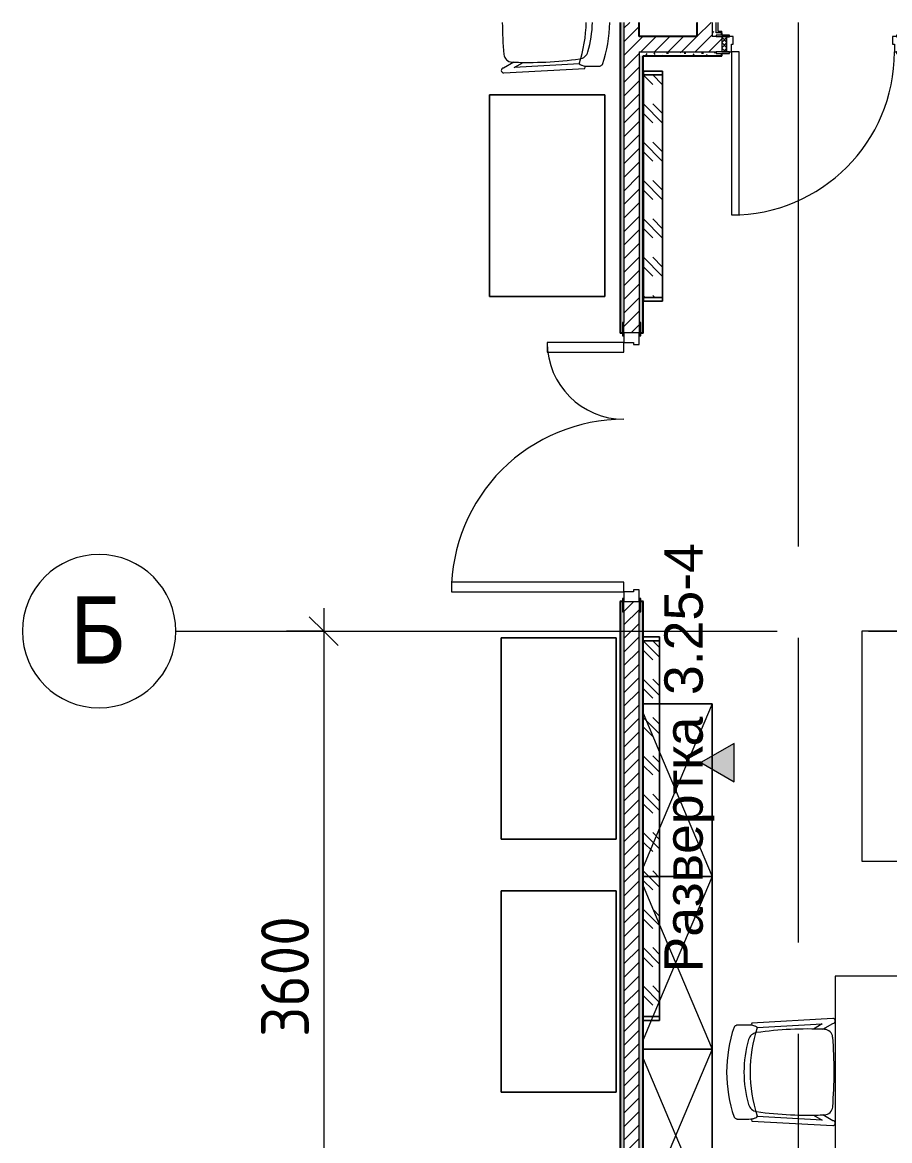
# Model space of a CAD drawing. Header units: millimetres. Extents: x 88814 to 144585, y -2434 to 12280.
# Drawn here: x 88814 to 93335, y 943 to 6774 of the extents above; entities that cross this region are included whole.
import ezdxf

# ---------------------------------------------------------------- set-up
doc = ezdxf.new("R2010")
doc.units = ezdxf.units.MM
doc.linetypes.add('Осевая', pattern=[3175, 635, -476.25, 1587.5, -476.25])
for name, color, linetype, lineweight in [('A-ANNO-DIMS', 7, 'Continuous', 9), ('A-ANNO-DIMS-100', 7, 'Continuous', 9), ('A-DOOR', 7, 'Continuous', 9), ('A-DOOR-1', 7, 'Continuous', 13), ('A-DOOR-FRAM', 7, 'Continuous', 13), ('A-DOOR-FRAM-1', 7, 'Continuous', 9), ('A-WALL', 7, 'Continuous', 9), ('G-ANNO-SYMB', 7, 'Continuous', 9), ('I-FURN', 7, 'Continuous', 9), ('I-WALL', 7, 'Continuous', 9), ('Оси', 7, 'Continuous', 9), ('Оси-1', 7, 'Continuous', 20), ('Оси-2', 7, 'Осевая', 9)]:
    doc.layers.add(name, color=color, linetype=linetype, lineweight=lineweight)
for name, color, linetype, lineweight, true_color in [('A-WALL-1', 7, 'Continuous', 25, 0x3c3c3c), ('A-WALL-FNSH-1', 7, 'Continuous', 13, 0x3c3c3c), ('I-FURN-1', 7, 'Continuous', 9, 0xf0f0f0), ('I-FURN-2', 7, 'Continuous', 9, 0xaaaaaa)]:
    doc.layers.add(name, color=color, linetype=linetype, lineweight=lineweight, true_color=true_color)
doc.styles.add('Arial', font='arial.ttf', dxfattribs={"width": 0.9, "height": 350})
doc.styles.add('Arial_1', font='arial.ttf', dxfattribs={"height": 200})
doc.styles.add('ISOCPEUR', font='isocpeur.ttf', dxfattribs={"width": 0.9, "height": 250})
doc.dimstyles.new('ISO-2_5_0_9К_БОЛЬШОЙ', dxfattribs={"dimscale": 304.8, "dimtxt": 248.995294, "dimasz": 0.492126, "dimexe": 0.393701, "dimexo": 0.984252, "dimgap": 0, "dimtad": 1, "dimdec": 0, "dimrnd": 10, "dimzin": 0, "dimdsep": 46, "dimtxsty": 'ISOCPEUR', "dimblk1": 'OBLIQUE', "dimblk2": 'OBLIQUE', "dimsah": 1, "dimcen": 0.09, "dimdle": 0.393701, "dimazin": 0, "dimtfac": 1, "dimtdec": 4, "dimtix": 1, "dimtmove": 0, "dimatfit": 3, "dimfxl": 1, "dimtvp": 1, "dimtolj": 1, "dimtzin": 0, "dimarcsym": 2})
pattern_1 = [(45, (0, 0), (-35.35534, 35.35534), [])]
pattern_2 = [(0, (0, 0), (121.92, 30.48), [10.058, -81.382, 10.058, -81.382, -487.68]), (0, (0, 0), (121.92, 30.48), [-182.88, 10.058, -172.822, 10.058, -81.382, -213.36]), (0, (0, 0), (121.92, 30.48), [-457.2, 10.058, -50.902, 10.058, -142.342]), (120, (45.72, 15.24), (-87.356454, 90.345817), [10.058, -81.382, 10.058, -81.382, -487.68]), (120, (45.72, 15.24), (-87.356454, 90.345817), [-182.88, 10.058, -172.822, 10.058, -81.382, -213.36]), (120, (45.72, 15.24), (-87.356454, 90.345817), [-457.2, 10.058, -50.902, 10.058, -142.342]), (240, (60.96, 76.2), (-34.563546, -120.825817), [10.058, -81.382, 10.058, -81.382, -487.68]), (240, (60.96, 76.2), (-34.563546, -120.825817), [-182.88, 10.058, -172.822, 10.058, -81.382, -213.36]), (240, (60.96, 76.2), (-34.563546, -120.825817), [-457.2, 10.058, -50.902, 10.058, -142.342])]
pattern_3 = [(45, (50, 50), (-200, 0), [141.42, -141.42]), (45, (100, 50), (-200, 0), [70.71, -212.132]), (45, (50, 100), (-200, 0), [70.71, -212.132])]

# ---------------------------------------------------------------- blocks, each defined once
blk = doc.blocks.new('110_Дверь_СКБ_2Ст - Д-5_п_ Из игровой в коридор-32215844-План разверток пом_3_25_ Этаж 3')
at = {"layer": 'A-DOOR'}
for centre, radius, start, end in [((-637.5, 40), 900, 0, 90), ((662.5, 40), 400, 90, 180)]:
    blk.add_arc(centre, radius, start, end, dxfattribs=at)
at = {"layer": 'A-DOOR-1'}
for p, q in [((-637.5, 940), (-637.5, 40)), ((-587.5, 940), (-637.5, 940)), ((-587.5, 40), (-587.5, 940)), ((662.5, 440), (612.5, 440)), ((612.5, 440), (612.5, 40)), ((662.5, 40), (662.5, 440)), ((-637.5, 40), (-587.5, 40)), ((612.5, 40), (662.5, 40))]:
    blk.add_line(p, q, dxfattribs=at)
at = {"layer": 'A-DOOR-FRAM'}
for p, q in [((-672.5, 48), (-742.5, 48)), ((-742.5, 48), (-742.5, 40)), ((-742.5, 40), (-672.5, 40)), ((-637.5, 40), (-687.5, 40)), ((-687.5, 40), (-687.5, -40)), ((-672.5, 40), (-672.5, 48)), ((-637.5, -10), (-637.5, 40)), ((662.5, 40), (662.5, -10)), ((712.5, 40), (662.5, 40)), ((767.5, 48), (697.5, 48)), ((697.5, 48), (697.5, 40)), ((697.5, 40), (767.5, 40)), ((712.5, -40), (712.5, 40)), ((767.5, 40), (767.5, 48)), ((-672.5, -40), (-742.5, -40)), ((-742.5, -40), (-742.5, -48)), ((-742.5, -48), (-672.5, -48)), ((-672.5, -39), (-687.5, -39)), ((-687.5, -39), (-687.5, -40)), ((-687.5, -40), (-627.5, -40)), ((-687.5, -40), (-672.5, -40)), ((-672.5, -40), (-672.5, -39)), ((-672.5, -48), (-672.5, -40)), ((-627.5, -10), (-637.5, -10)), ((-627.5, -40), (-627.5, -10)), ((662.5, -10), (652.5, -10)), ((652.5, -10), (652.5, -40)), ((652.5, -40), (712.5, -40)), ((712.5, -39), (697.5, -39)), ((697.5, -39), (697.5, -40)), ((697.5, -40), (712.5, -40)), ((767.5, -40), (697.5, -40)), ((697.5, -40), (697.5, -48)), ((697.5, -48), (767.5, -48)), ((712.5, -40), (712.5, -39)), ((767.5, -48), (767.5, -40))]:
    blk.add_line(p, q, dxfattribs=at)
blk = doc.blocks.new('110_Дверь_СКБ_1Ст_Внутренняя1 - Д-8 950x2100h_охрана-32224770-План разверток пом_3_25_ Этаж 3')
at = {"layer": 'A-DOOR'}
h = blk.add_hatch(dxfattribs=at)
h.set_pattern_fill('FP_7', color=256, style=0, pattern_type=2)
h.set_pattern_definition([(135, (1826.41, 104.685), (-14.14214, -14.14214), []), (225, (1826.41, 104.685), (14.14214, -14.14214), [])])
h.paths.add_polyline_path([(487.5, 40), (462.5, 40), (462.5, -40), (487.5, -40)])
at = {"layer": 'A-DOOR-FRAM-1'}
h = blk.add_hatch(dxfattribs=at)
h.set_pattern_fill('FP_8', color=256, style=0, pattern_type=2)
h.set_pattern_definition([(45, (-296.384, 104.685), (-14.1421, 14.1421), []), (135, (-296.384, 104.685), (-14.1421, -14.1421), [])])
h.paths.add_polyline_path([(-437.5, 40), (-462.5, 40), (-462.5, -40), (-437.5, -40)])
at = {"layer": 'A-DOOR'}
blk.add_arc((437.5, 40), 850, 90, 180, dxfattribs=at)
at = {"layer": 'A-DOOR-1'}
for p, q in [((437.5, 890), (397.5, 890)), ((397.5, 890), (397.5, 40)), ((437.5, 40), (437.5, 890)), ((397.5, 40), (437.5, 40))]:
    blk.add_line(p, q, dxfattribs=at)
at = {"layer": 'A-DOOR-FRAM'}
for p, q in [((-422.5, 48), (-492.5, 48)), ((-492.5, 48), (-492.5, 40)), ((-492.5, 40), (-422.5, 40)), ((-437.5, 40), (-462.5, 40)), ((-462.5, 40), (-462.5, -40)), ((-412.5, 40), (-437.5, 40)), ((-437.5, 40), (-437.5, -40)), ((-437.5, -40), (-437.5, 40)), ((-422.5, 40), (-437.5, 40)), ((-437.5, 40), (-437.5, 39)), ((-437.5, 39), (-422.5, 39)), ((-422.5, 40), (-422.5, 48)), ((-422.5, 39), (-422.5, 40)), ((-412.5, 0), (-412.5, 40)), ((-402.5, 0), (-412.5, 0)), ((-402.5, -40), (-402.5, 0)), ((437.5, 0), (427.5, 0)), ((427.5, 0), (427.5, -40)), ((437.5, 40), (437.5, 0)), ((462.5, 40), (437.5, 40)), ((517.5, 48), (447.5, 48)), ((447.5, 48), (447.5, 40)), ((462.5, 40), (447.5, 40)), ((447.5, 40), (447.5, 39)), ((447.5, 40), (517.5, 40)), ((447.5, 39), (462.5, 39)), ((462.5, -40), (462.5, 40)), ((487.5, 40), (462.5, 40)), ((462.5, 40), (462.5, -40)), ((462.5, 39), (462.5, 40)), ((487.5, -40), (487.5, 40)), ((517.5, 40), (517.5, 48)), ((-422.5, -40), (-492.5, -40)), ((-492.5, -40), (-492.5, -48)), ((-492.5, -48), (-422.5, -48)), ((-462.5, -40), (-437.5, -40)), ((-422.5, -39), (-437.5, -39)), ((-437.5, -39), (-437.5, -40)), ((-437.5, -40), (-402.5, -40)), ((-437.5, -40), (-422.5, -40)), ((-422.5, -40), (-422.5, -39)), ((-422.5, -48), (-422.5, -40)), ((427.5, -40), (462.5, -40)), ((462.5, -39), (447.5, -39)), ((447.5, -39), (447.5, -40)), ((447.5, -40), (462.5, -40)), ((517.5, -40), (447.5, -40)), ((447.5, -40), (447.5, -48)), ((447.5, -48), (517.5, -48)), ((462.5, -40), (462.5, -39)), ((462.5, -40), (487.5, -40)), ((517.5, -48), (517.5, -40))]:
    blk.add_line(p, q, dxfattribs=at)
blk = doc.blocks.new('Стол базовый прямоугольный - 1_88-26291934-План разверток пом_3_25_ Этаж 3')
at = {"layer": 'I-FURN-1'}
for p, q in [((600, 225), (-600, 225)), ((-600, 225), (-600, -225)), ((600, -225), (600, 225)), ((-600, -225), (600, -225))]:
    blk.add_line(p, q, dxfattribs=at)
blk = doc.blocks.new('Стол базовый прямоугольный - 1_288-25474731-План разверток пом_3_25_ Этаж 3')
at = {"layer": 'I-FURN-1'}
for p, q in [((500, 300), (-500, 300)), ((-500, 300), (-500, -300)), ((500, -300), (500, 300)), ((-500, -300), (500, -300))]:
    blk.add_line(p, q, dxfattribs=at)
blk = doc.blocks.new('Chair_1 noor 78578 - 1_4-25422005-План разверток пом_3_25_ Этаж 3')
at = {"layer": 'I-FURN'}
for p, q in [((-130.5, 405.7), (-130.5, 344.8)), ((359.1, 344.8), (359.1, 405.7)), ((-141.2, 329.7), (-165.1, -92)), ((-136.5, -37.1), (-117.3, 302)), ((345.9, 302), (365.1, -37.1)), ((393.7, -92), (369.8, 329.7)), ((-110.2, 8.6), (-136.5, -37.1)), ((365.1, -37.1), (338.8, 8.6)), ((-139.7, -93.5), (-108.8, -39.9)), ((337.4, -39.9), (368.3, -93.5))]:
    blk.add_line(p, q, dxfattribs=at)
for centre, radius, start, end in [((114.3, -271.9), 732.8, 71.31737, 108.68328), ((114.3, -239.2), 609.6, 73.82647, 106.17353), ((114.3, -279.3), 660.4, 111.69998, 112.75632), ((-37.4, 344.8), 93.1, 180, 204.98637), ((-37.4, 344.8), 93.1, 186.47848, 204.98637), ((-116, 308.2), 6.35, 204.98637, 258.40915), ((-116, 308.2), 6.35, 204.98637, 287.82764), ((114.3, -408), 746, 71.94453, 107.82764), ((1798.9, 37.7), 1909.3, 171.9659, 182.62606), ((-41.4, 297.5), 50.8, 106.17353, 171.9659), ((270, 297.5), 50.8, 8.0341, 73.82647), ((-1570.3, 37.7), 1909.3, 357.37394, 8.0341), ((344.3, 307.4), 6.35, 281.41858, 334.47697), ((344.6, 308.2), 6.35, 281.59085, 335.01363), ((266, 344.8), 93.1, 334.47697, 360), ((266, 344.8), 93.1, 335.01363, 353.52152), ((114.3, -279.3), 660.4, 67.24368, 68.30002), ((1798.9, 37.7), 1909.3, 180.87613, 182.33066), ((-1570.3, 37.7), 1909.3, 357.66934, 359.12387), ((-64, -47.7), 44.5, 182.62606, 265.09121), ((292.6, -47.7), 44.4, 275.93956, 357.37394), ((-152.4, -92.7), 12.7, 176.75, 251.75), ((-152.4, -92.7), 12.7, 253.44068, 266.75), ((-152.4, -92.7), 12.7, 266.75, 281.75), ((-152.4, -92.7), 12.7, 285.90808, 356.75), ((114.8, 2033.8), 2133.6, 265.09121, 274.90442), ((381, -92.7), 12.7, 183.25, 254.09192), ((381, -92.7), 12.7, 258.25, 286.55932), ((381, -92.7), 12.7, 288.25, 3.25)]:
    blk.add_arc(centre, radius, start, end, dxfattribs=at)
for points in [[(-120.4, 422.3), (-122, 420.8), (-124.7, 417.8), (-127.8, 413.5), (-129.8, 409.4), (-130.4, 406.9), (-130.5, 405.7)], [(359.1, 405.7), (359, 406.9), (358.4, 409.4), (356.4, 413.5), (353.3, 417.8), (350.6, 420.8), (349, 422.3)]]:
    blk.add_open_spline(points, degree=3, dxfattribs=at)
blk = doc.blocks.new('Шкаф параметрический - 1_286-25588646-План разверток пом_3_25_ Этаж 3')
at = {"layer": 'I-FURN-1'}
for p, q in [((0, 380), (647.8, 106.5)), ((900, 380), (0, 380)), ((0, 380), (0, 106.5)), ((0, 106.5), (0, 380)), ((0, 380), (900, 380)), ((252.2, 106.5), (900, 380)), ((900, 106.5), (900, 380)), ((900, 380), (900, 106.5)), ((0, 106.5), (0, 20.6)), ((0, 20.6), (0, 106.5)), ((48.8, 20.6), (252.2, 106.5)), ((647.8, 106.5), (851.2, 20.6)), ((900, 20.6), (900, 106.5)), ((900, 106.5), (900, 20.6))]:
    blk.add_line(p, q, dxfattribs=at)
blk = doc.blocks.new('Шкаф параметрический - 1_286-V9-План разверток пом_3_25_ Этаж 3')
at = {"layer": 'I-FURN-1'}
for p, q in [((0, 380), (647.8, 106.5)), ((900, 380), (0, 380)), ((0, 380), (0, 106.5)), ((0, 106.5), (0, 380)), ((0, 380), (900, 380)), ((252.2, 106.5), (900, 380)), ((900, 20.6), (900, 380)), ((900, 380), (900, 20.6)), ((0, 106.5), (0, 20.6)), ((0, 20.6), (0, 106.5)), ((48.8, 20.6), (252.2, 106.5)), ((647.8, 106.5), (731, 71.4)), ((731, 71.4), (751, 62.9)), ((751, 62.9), (851.2, 20.6))]:
    blk.add_line(p, q, dxfattribs=at)
blk = doc.blocks.new('Шкаф параметрический - 1_286-V10-План разверток пом_3_25_ Этаж 3')
at = {"layer": 'I-FURN-1'}
for p, q in [((0, 380), (851.2, 20.6)), ((890.6, 380), (0, 380)), ((0, 380), (0, 20.6)), ((0, 20.6), (0, 380)), ((0, 380), (890.6, 380)), ((48.8, 20.6), (890.6, 376))]:
    blk.add_line(p, q, dxfattribs=at)
blk = doc.blocks.new('Chair_1 noor 78578 - 1_1-25531733-План разверток пом_3_25_ Этаж 3')
at = {"layer": 'I-FURN'}
for p, q in [((359.1, 344.8), (359.1, 405.7)), ((345.9, 302), (365.1, -37.1)), ((393.7, -92), (369.8, 329.7)), ((365.1, -37.1), (338.8, 8.6)), ((337.4, -39.9), (368.3, -93.5))]:
    blk.add_line(p, q, dxfattribs=at)
for centre, radius, start, end in [((114.3, -271.9), 732.8, 71.31737, 88.74875), ((114.3, -239.2), 609.6, 73.82647, 88.49176), ((114.3, -408), 746, 71.94453, 88.77188), ((270, 297.5), 50.8, 8.0341, 73.82647), ((-1570.3, 37.7), 1909.3, 357.37394, 8.0341), ((344.3, 307.4), 6.35, 281.41858, 334.47697), ((344.6, 308.2), 6.35, 281.59085, 335.01363), ((266, 344.8), 93.1, 334.47697, 360), ((266, 344.8), 93.1, 335.01363, 353.52152), ((114.3, -279.3), 660.4, 67.24368, 68.30002), ((-1570.3, 37.7), 1909.3, 357.66934, 359.12387), ((292.6, -47.7), 44.4, 275.93956, 357.37394), ((114.8, 2033.8), 2133.6, 270.41658, 274.90442), ((381, -92.7), 12.7, 183.25, 3.25)]:
    blk.add_arc(centre, radius, start, end, dxfattribs=at)
blk.add_open_spline([(359.1, 405.7), (359, 406.9), (358.4, 409.4), (356.4, 413.5), (353.3, 417.8), (350.6, 420.8), (349, 422.3)], degree=3, dxfattribs=at)
blk = doc.blocks.new('Зеркало обычное - 1_21-29820948-План разверток пом_3_25_ Этаж 3')
at = {"layer": 'I-FURN'}
h = blk.add_hatch(dxfattribs=at)
h.set_pattern_fill('FP_10', color=256, style=0, pattern_type=2)
h.set_pattern_definition(pattern_3)
h.paths.add_polyline_path([(-580, -40), (580, -40), (580, 60), (-580, 60)])
at = {"layer": 'I-FURN-1'}
for p, q in [((600, 60), (-600, 60)), ((-600, 60), (-600, -40)), ((-600, -40), (-600, 60)), ((-600, 60), (-580, 60)), ((580, 60), (-580, 60)), ((-580, 60), (-580, -40)), ((-580, -40), (-580, 60)), ((-580, 60), (580, 60)), ((-580, 60), (580, 60)), ((580, 60), (-580, 60)), ((-580, 60), (580, 60)), ((-580, -40), (-580, 60)), ((-580, -40), (-580, 60)), ((580, -40), (580, 60)), ((580, 60), (580, -40)), ((580, 60), (600, 60)), ((580, 60), (580, -40)), ((580, -40), (580, 60)), ((600, -40), (600, 60)), ((600, 60), (600, -40)), ((-600, -40), (600, -40)), ((-580, -40), (-600, -40)), ((-580, -40), (580, -40)), ((580, -40), (-580, -40)), ((580, -40), (-580, -40)), ((-580, -40), (580, -40)), ((580, -40), (-580, -40)), ((600, -40), (580, -40))]:
    blk.add_line(p, q, dxfattribs=at)
blk = doc.blocks.new('Зеркало обычное - 4_30-29820947-План разверток пом_3_25_ Этаж 3')
at = {"layer": 'I-FURN'}
h = blk.add_hatch(dxfattribs=at)
h.set_pattern_fill('FP_10', color=256, style=0, pattern_type=2)
h.set_pattern_definition(pattern_3)
h.paths.add_polyline_path([(-980, -25.9), (980, -25.9), (980, 60), (-980, 60)])
at = {"layer": 'I-FURN-1'}
for p, q in [((1000, 60), (-1000, 60)), ((-1000, 60), (-1000, -25.9)), ((-1000, -25.9), (-1000, 60)), ((-1000, 60), (-980, 60)), ((980, 60), (-980, 60)), ((-980, 60), (-980, -25.9)), ((-980, -25.9), (-980, 60)), ((-980, 60), (980, 60)), ((-980, 60), (980, 60)), ((980, 60), (-980, 60)), ((-980, 60), (980, 60)), ((-980, -25.9), (-980, 60)), ((-980, -25.9), (-980, 60)), ((980, -25.9), (980, 60)), ((980, 60), (980, -25.9)), ((980, 60), (1000, 60)), ((980, 60), (980, -25.9)), ((980, -25.9), (980, 60)), ((1000, -25.9), (1000, 60)), ((1000, 60), (1000, -25.9)), ((-1000, -25.9), (1000, -25.9)), ((-980, -25.9), (-1000, -25.9)), ((-980, -25.9), (980, -25.9)), ((980, -25.9), (-980, -25.9)), ((980, -25.9), (-980, -25.9)), ((-980, -25.9), (980, -25.9)), ((980, -25.9), (-980, -25.9)), ((1000, -25.9), (980, -25.9))]:
    blk.add_line(p, q, dxfattribs=at)
blk = doc.blocks.new('Ось сетки - D8-29747960-План разверток пом_3_25_ Этаж 3')
at = {"layer": 'Оси-1'}
for start, end in [(360, 180), (180, 360)]:
    blk.add_arc((0, 0), 4, start, end, dxfattribs=at)
blk = doc.blocks.new('Фасад - Марка фасада_Указатель-25386507-План разверток пом_3_25_ Этаж 3')
at = {"layer": 'G-ANNO-SYMB'}
blk.add_hatch(color=256, dxfattribs=at).paths.add_polyline_path([(-1, 0), (0, 1.732), (1, 0), (0, 0)])
for p, q in [((0, 1.732), (-1, 0)), ((1, 0), (0, 1.732)), ((-1, 0), (0, 0)), ((0, 0), (1, 0))]:
    blk.add_line(p, q, dxfattribs=at)
blk = doc.blocks.new('DIMBLOCK1-План разверток пом_3_25_ Этаж 3')
at = {"layer": 'A-ANNO-DIMS-100', "lineweight": 20}
for p, q in [((90384.6, 3600), (90309.6, 3675)), ((90384.6, 3600), (90459.6, 3525)), ((90384.6, 0), (90309.6, 75)), ((90384.6, 0), (90459.6, -75))]:
    blk.add_line(p, q, dxfattribs=at)
at = {"layer": 'A-ANNO-DIMS-100'}
for p, q in [((90384.6, 3720), (90384.6, -120)), ((90190.7, 3600), (90504.6, 3600)), ((90384.6, 3600), (90190.7, 3600)), ((90190.7, 0), (90504.6, 0)), ((90384.6, 0), (90190.7, 0))]:
    blk.add_line(p, q, dxfattribs=at)
at = {"layer": 'A-ANNO-DIMS-100', "color": 0, "insert": (90058, 1484), "char_height": 250, "width": 758.478, "attachment_point": 1, "rotation": 90, "line_spacing_factor": 1.149209, "style": 'ISOCPEUR'}
blk.add_mtext('3600', dxfattribs=at)
blk = doc.blocks.new('_Oblique')
at = {"color": 0, "linetype": 'ByBlock', "lineweight": -2}
blk.add_line((-0.5, -0.5), (0.5, 0.5), dxfattribs=at)

msp = doc.modelspace()

# ---------------------------------------------------------------- hatches: boundary and pattern name
at = {"layer": 'I-WALL'}
h = msp.add_hatch(dxfattribs=at)
h.set_pattern_fill('FP_9', color=256, style=0, pattern_type=2)
h.set_pattern_definition(pattern_2)
h.paths.add_polyline_path([(91950, 100), (91950, 3700), (91942, 3700), (91942, 3755), (91930, 3755), (91930, 100)])
h.paths.add_polyline_path([(91942, 5155), (91942, 5210), (91950, 5210), (91950, 6774.2), (91930, 6774.2), (91930, 5155)])
h = msp.add_hatch(dxfattribs=at)
h.set_pattern_fill('FP_2', color=256, style=0, pattern_type=2)
h.set_pattern_definition(pattern_1)
h.paths.add_polyline_path([(92030, 100), (92029, 3755), (91950, 3755), (91950, 100)])
h.paths.add_polyline_path([(92029, 5155), (92030, 5155), (92030, 6774.2), (91950, 6774.2), (91950, 5155), (92000, 5155)])
h = msp.add_hatch(dxfattribs=at)
h.set_pattern_fill('FP_2', color=256, style=0, pattern_type=2)
h.set_pattern_definition(pattern_1)
h.paths.add_polyline_path([(92410, 6700), (92410, 6774.2), (92330, 6774.2), (92330, 6700)])
h = msp.add_hatch(dxfattribs=at)
h.set_pattern_fill('FP_9', color=256, style=0, pattern_type=2)
h.set_pattern_definition(pattern_2)
h.paths.add_polyline_path([(92410, 6720), (92430, 6720), (92430, 6774.2), (92410, 6774.2), (92410, 6729)])
h = msp.add_hatch(dxfattribs=at)
h.set_pattern_fill('FP_9', color=256, style=0, pattern_type=2)
h.set_pattern_definition(pattern_2)
h.paths.add_polyline_path([(94190, 6700), (94190, 6720), (93410, 6720), (93410, 6708), (93440, 6708), (93440, 6700), (93592.8, 6700)])
h.paths.add_polyline_path([(92410, 6700), (92430, 6700), (92430, 6708), (92460, 6708), (92460, 6720), (92410, 6720), (92410, 6708)])
h = msp.add_hatch(dxfattribs=at)
h.set_pattern_fill('FP_2', color=256, style=0, pattern_type=2)
h.set_pattern_definition(pattern_1)
h.paths.add_polyline_path([(93410, 6620), (94210, 6620), (94210, 6700), (93410, 6700)])
h.paths.add_polyline_path([(92240.6, 6620), (92460, 6620), (92460, 6700), (92030, 6700), (92030, 6620)])
h = msp.add_hatch(dxfattribs=at)
h.set_pattern_fill('FP_9', color=256, style=0, pattern_type=2)
h.set_pattern_definition(pattern_2)
h.paths.add_polyline_path([(94189, 6600), (94190, 6600), (94190, 6620), (93440, 6619.2), (93440, 6612), (93410, 6612), (93410, 6600), (93592.8, 6600)])
h.paths.add_polyline_path([(92430, 6600), (92460, 6600), (92460, 6612), (92430, 6612), (92430, 6620), (92030, 6620), (92030, 6600), (92240.6, 6600)])
h = msp.add_hatch(dxfattribs=at)
h.set_pattern_fill('FP_9', color=256, style=0, pattern_type=2)
h.set_pattern_definition(pattern_2)
h.paths.add_polyline_path([(92050, 100), (92050, 3755), (92038, 3755), (92038, 3700), (92030, 3700), (92030, 100)])
h.paths.add_polyline_path([(92038, 5155), (92050, 5155), (92050, 6600), (92030, 6600), (92030.8, 5210), (92038, 5210), (92038, 5168.3)])

# ---------------------------------------------------------------- linework, layer by layer
at = {"layer": 'A-WALL'}
for p, q in [((91950, 6774.2), (91950, 5210)), ((92410, 6774.2), (92410, 6700)), ((92430, 6700), (92410, 6700)), ((92030, 6620), (92430, 6620)), ((92030, 6620), (92030, 5210)), ((91950, 3700), (91950, 100)), ((92030, 100), (92030, 3700))]:
    msp.add_line(p, q, dxfattribs=at)
at = {"layer": 'A-WALL-1'}
for p, q in [((91930, 6774.2), (91930, 5155)), ((92030, 6700), (92030, 6774.2)), ((92330, 6774.2), (92330, 6700)), ((92460, 6708), (92460, 6720)), ((92330, 6700), (92030, 6700)), ((92050, 6600), (92460, 6600)), ((92050, 5155), (92050, 6600)), ((92460, 6600), (92460, 6612)), ((91930, 5155), (91942, 5155)), ((92038, 5155), (92050, 5155)), ((91930, 3755), (91930, 100)), ((91942, 3755), (91930, 3755)), ((92050, 3755), (92038, 3755)), ((92050, 100), (92050, 3755))]:
    msp.add_line(p, q, dxfattribs=at)
at = {"layer": 'A-WALL-FNSH-1'}
for p, q in [((91929, 6774.2), (91929, 5155)), ((92051, 6599), (92460, 6599)), ((92051, 5155), (92051, 6599)), ((92460, 6599), (92460, 6600)), ((91929, 5155), (91930, 5155)), ((92050, 5155), (92051, 5155)), ((91930, 3755), (91929, 3755)), ((91929, 3755), (91929, 171)), ((92051, 3755), (92050, 3755)), ((92051, 171), (92051, 3755))]:
    msp.add_line(p, q, dxfattribs=at)
at = {"layer": 'I-FURN-1'}
for p, q in [((91849.4, 6395.8), (91249.4, 6395.8)), ((91249.4, 6395.8), (91249.4, 5345.8)), ((91249.4, 5345.8), (91249.4, 6395.8)), ((91249.4, 6395.8), (91849.4, 6395.8)), ((91849.4, 5345.8), (91849.4, 6395.8)), ((91849.4, 6395.8), (91849.4, 5345.8)), ((91249.4, 5345.8), (91849.4, 5345.8)), ((91849.4, 5345.8), (91249.4, 5345.8)), ((91909.4, 3565.8), (91309.4, 3565.8)), ((91309.4, 3565.8), (91309.4, 2515.8)), ((91309.4, 2515.8), (91309.4, 3565.8)), ((91309.4, 3565.8), (91909.4, 3565.8)), ((91909.4, 2515.8), (91909.4, 3565.8)), ((91909.4, 3565.8), (91909.4, 2515.8)), ((91309.4, 2515.8), (91909.4, 2515.8)), ((91909.4, 2515.8), (91309.4, 2515.8)), ((91909.4, 2245.8), (91309.4, 2245.8)), ((91309.4, 2245.8), (91309.4, 1195.8)), ((91309.4, 1195.8), (91309.4, 2245.8)), ((91309.4, 2245.8), (91909.4, 2245.8)), ((91909.4, 1195.8), (91909.4, 2245.8)), ((91909.4, 2245.8), (91909.4, 1195.8)), ((91309.4, 1195.8), (91909.4, 1195.8)), ((91909.4, 1195.8), (91309.4, 1195.8))]:
    msp.add_line(p, q, dxfattribs=at)
at = {"layer": 'I-WALL'}
for p, q in [((92430, 6720), (92430, 6774.2)), ((92439, 6774.2), (92439, 6729)), ((92460, 6720), (92430, 6720)), ((92439, 6729), (92460, 6729)), ((92460, 6720), (92460, 6729))]:
    msp.add_line(p, q, dxfattribs=at)
at = {"layer": 'Оси'}
for p, q in [((92860, 4274.4), (92860, 6774.4)), ((89613.6, 3600), (92113.6, 3600))]:
    msp.add_line(p, q, dxfattribs=at)
at = {"layer": 'Оси-2'}
for p, q in [((92860, 865.7), (92860, 4274.4)), ((92113.6, 3600), (99197.8, 3600))]:
    msp.add_line(p, q, dxfattribs=at)

# ---------------------------------------------------------------- block references
at = {"layer": 'A-DOOR'}
for name, p, rotation in [('110_Дверь_СКБ_1Ст_Внутренняя1 - Д-8 950x2100h_охрана-32224770-План разверток пом_3_25_ Этаж 3', (92947.5, 6660), 180), ('110_Дверь_СКБ_2Ст - Д-5_п_ Из игровой в коридор-32215844-План разверток пом_3_25_ Этаж 3', (91990, 4442.5), 89.99999999999991)]:
    msp.add_blockref(name, p, dxfattribs=dict(at, rotation=rotation))
at = {"layer": 'G-ANNO-SYMB', "xscale": 99.99999999999993, "yscale": 99.99999999999993, "zscale": 99.99999999999993, "rotation": 89.99999999999962}
msp.add_blockref('Фасад - Марка фасада_Указатель-25386507-План разверток пом_3_25_ Этаж 3', (92524.4, 2914.9), dxfattribs=at)
at = {"layer": 'I-FURN-1'}
for name, p, rotation in [('Зеркало обычное - 1_21-29820948-План разверток пом_3_25_ Этаж 3', (92111, 5920), 90.0000000000005), ('Зеркало обычное - 4_30-29820947-План разверток пом_3_25_ Этаж 3', (92110, 2570), 90.00000000000017), ('Стол базовый прямоугольный - 1_88-26291934-План разверток пом_3_25_ Этаж 3', (93415.5, 3000.8), 90), ('Шкаф параметрический - 1_286-25588646-План разверток пом_3_25_ Этаж 3', (92029.4, 3221), 269.9999999999994), ('Шкаф параметрический - 1_286-V9-План разверток пом_3_25_ Этаж 3', (92029.4, 2321), 269.9999999999994), ('Стол базовый прямоугольный - 1_288-25474731-План разверток пом_3_25_ Этаж 3', (93351, 1300.9), 90), ('Шкаф параметрический - 1_286-V10-План разверток пом_3_25_ Этаж 3', (92029.4, 1421), 269.9999999999994)]:
    msp.add_blockref(name, p, dxfattribs=dict(at, rotation=rotation))
at = {"layer": 'I-FURN-2'}
for name, p, rotation in [('Chair_1 noor 78578 - 1_1-25531733-План разверток пом_3_25_ Этаж 3', (91415.5, 6904.5), 269.9999999999994), ('Chair_1 noor 78578 - 1_4-25422005-План разверток пом_3_25_ Этаж 3', (92946.1, 1186.6), 90.00000000000038)]:
    msp.add_blockref(name, p, dxfattribs=dict(at, rotation=rotation))
at = {"layer": 'Оси-1', "xscale": 99.99999999999993, "yscale": 99.99999999999993, "zscale": 99.99999999999993, "rotation": 269.9999999999994}
msp.add_blockref('Ось сетки - D8-29747960-План разверток пом_3_25_ Этаж 3', (89213.6, 3600), dxfattribs=at)

# ---------------------------------------------------------------- texts
at = {"layer": 'G-ANNO-SYMB', "char_height": 200, "attachment_point": 1, "rotation": 90, "style": 'Arial_1'}
for s, insert, width in [(' 3.25-4', (92160.6, 3189.3), 1074.261), ('Развертка', (92160.6, 1820.1), 1659.493)]:
    msp.add_mtext(s, dxfattribs=dict(at, insert=insert, width=width))
at = {"layer": 'Оси', "insert": (89064, 3781), "char_height": 350, "width": 353.544, "attachment_point": 1, "style": 'Arial'}
msp.add_mtext('\\fArial|b0|i0|c204|p34|;\\W.9;Б', dxfattribs=at)

# ---------------------------------------------------------------- dimensions: what is measured, and where the dimension line sits
at = {"layer": 'A-ANNO-DIMS'}
dim = msp.add_linear_dim(base=(90384.6, 0), p1=(90490.7, 3600), p2=(90490.7, 0), angle=90, dimstyle='ISO-2_5_0_9К_БОЛЬШОЙ', override={"dimpost": '<>', "dimfxl": 3600}, dxfattribs=at)
dim.commit()
dim.dimension.update_dxf_attribs({"geometry": 'DIMBLOCK1-План разверток пом_3_25_ Этаж 3', "text_midpoint": (90259.6, 1800)})

doc.saveas('drawing.dxf')
